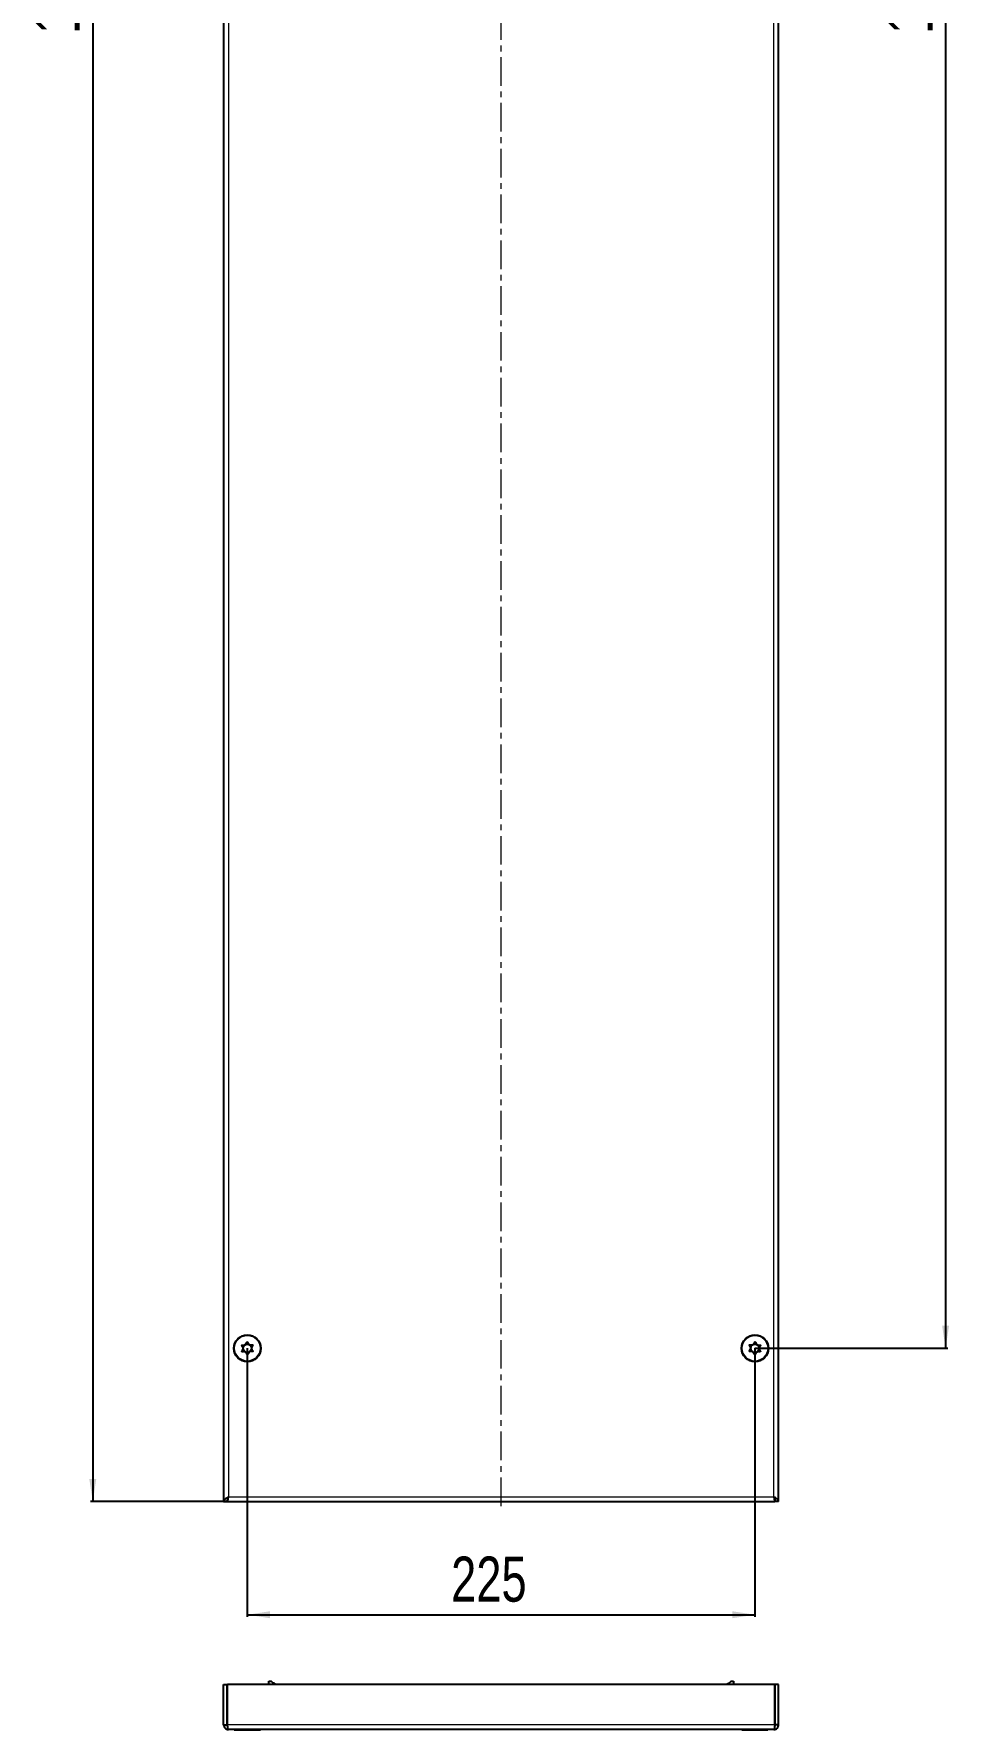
# Model space of a CAD drawing. Header units: millimetres. Extents: x 152 to 1107, y -492 to 1061.
# Drawn here: x 152 to 558, y -492 to 261 of the extents above; entities that cross this region are included whole.
import ezdxf

# ---------------------------------------------------------------- set-up
doc = ezdxf.new("R2010")
doc.units = ezdxf.units.MM
doc.linetypes.add('CENTERX2', pattern=[20.32, 12.7, -2.54, 2.54, -2.54])
doc.layers.add('FORMAT', color=7, linetype='Continuous')
doc.styles.add('SLDTEXTSTYLE0', font='TXT', dxfattribs={"width": 0.75})
doc.dimstyles.new('SLDDIMSTYLE0', dxfattribs={"dimtxt": 20, "dimasz": 10, "dimexe": 0, "dimexo": 0.0625, "dimgap": 5, "dimtad": 2, "dimdec": 1, "dimrnd": 1e-09, "dimzin": 12, "dimdsep": 46, "dimtxsty": 'SLDTEXTSTYLE0', "dimsah": 1, "dimcen": 0.09, "dimadec": 0, "dimazin": 3, "dimtfac": 1, "dimtofl": 0, "dimtmove": 0, "dimatfit": 3, "dimfxl": 0, "dimfrac": 2, "dimtolj": 1, "dimtzin": 12, "dimarcsym": 0})

# ---------------------------------------------------------------- blocks, each defined once
blk = doc.blocks.new('_D_1')
at = {"layer": 'FORMAT'}
for p, q in [((237.7, 970.6), (177, 970.6)), ((178, 970.6), (178, -390.4)), ((237.7, -390.4), (177, -390.4))]:
    blk.add_line(p, q, dxfattribs=at)
for points in [[(178, 970.6), (176.47, 960.6), (179.54, 960.6)], [(178, -390.4), (179.54, -380.4), (176.47, -380.4)]]:
    blk.add_solid(points, dxfattribs=at)
at = {"layer": 'FORMAT', "insert": (152.22, 260.54), "char_height": 20, "attachment_point": 1, "rotation": 90, "style": 'SLDTEXTSTYLE0'}
blk.add_mtext('1361', dxfattribs=at)
blk = doc.blocks.new('_D_2')
at = {"layer": 'FORMAT'}
for p, q in [((471.52, 902.6), (557.01, 902.6)), ((556.01, 902.6), (556.01, -322.4)), ((471.52, -322.4), (557.01, -322.4))]:
    blk.add_line(p, q, dxfattribs=at)
for points in [[(556.01, 902.6), (554.47, 892.6), (557.55, 892.6)], [(556.01, -322.4), (557.55, -312.4), (554.47, -312.4)]]:
    blk.add_solid(points, dxfattribs=at)
at = {"layer": 'FORMAT', "insert": (530.23, 260.54), "char_height": 20, "attachment_point": 1, "rotation": 90, "style": 'SLDTEXTSTYLE0'}
blk.add_mtext('1225', dxfattribs=at)
blk = doc.blocks.new('_D_3')
at = {"layer": 'FORMAT'}
for p, q in [((246.51, -322.41), (246.51, -441.57)), ((471.51, -322.41), (471.51, -441.57)), ((246.51, -440.57), (471.51, -440.57))]:
    blk.add_line(p, q, dxfattribs=at)
for points in [[(246.51, -440.57), (256.51, -442.1), (256.51, -439.03)], [(471.51, -440.57), (461.51, -439.03), (461.51, -442.1)]]:
    blk.add_solid(points, dxfattribs=at)
at = {"layer": 'FORMAT', "insert": (336.84, -414.78), "char_height": 20, "attachment_point": 1, "style": 'SLDTEXTSTYLE0'}
blk.add_mtext('225', dxfattribs=at)

msp = doc.modelspace()

# ---------------------------------------------------------------- linework, layer by layer
at = {"color": 7, "linetype": 'Continuous', "lineweight": 25}
for p, q in [((236.01, 970.6), (236.01, -390.4)), ((482.01, -390.4), (482.01, 970.6)), ((236.01, -390.4), (237.51, -390.4)), ((237.71, -389.29), (237.71, -390.4)), ((237.71, -390.4), (480.31, -390.4)), ((480.31, -390.4), (480.31, -389.28)), ((482.01, -390.4), (480.51, -390.4)), ((236.01, -471.47), (237.51, -471.47)), ((236.01, -489.37), (236.01, -471.47)), ((237.51, -489.37), (237.51, -471.47)), ((237.71, -489.37), (237.71, -471.47)), ((480.31, -471.47), (237.71, -471.47)), ((256.01, -471.47), (256.01, -469.97)), ((256.01, -469.97), (257.01, -469.97)), ((258.01, -470.97), (257.01, -469.97)), ((258.51, -470.97), (258.01, -470.97)), ((258.01, -470.97), (258.01, -471.47)), ((459.51, -470.97), (460.01, -470.97)), ((461.01, -469.97), (460.01, -470.97)), ((460.01, -471.47), (460.01, -470.97)), ((461.01, -469.97), (462.01, -469.97)), ((462.01, -469.97), (462.01, -471.47)), ((480.31, -489.37), (480.31, -471.47)), ((482.01, -471.47), (480.51, -471.47)), ((480.51, -489.37), (480.51, -471.47)), ((482.01, -489.37), (482.01, -471.47)), ((236.01, -489.37), (237.51, -489.37)), ((479.91, -491.47), (238.11, -491.47)), ((240.72, -491.47), (240.72, -491.72)), ((243.72, -491.72), (240.72, -491.72)), ((252.29, -491.72), (243.72, -491.72)), ((252.29, -491.72), (252.29, -491.47)), ((465.72, -491.47), (465.72, -491.72)), ((477.29, -491.72), (465.72, -491.72)), ((477.29, -491.72), (477.29, -491.47)), ((482.01, -489.37), (480.51, -489.37))]:
    msp.add_line(p, q, dxfattribs=at)
at = {"color": 8, "linetype": 'Continuous', "lineweight": 18}
for p, q in [((238.11, 968.5), (238.11, -388.3)), ((479.91, -388.3), (479.91, 968.5)), ((238.11, -388.3), (479.91, -388.3)), ((480.31, -489.37), (237.71, -489.37))]:
    msp.add_line(p, q, dxfattribs=at)
at = {"color": 7, "linetype": 'Continuous', "lineweight": 25}
for centre, radius in [((246.51, -322.4), 6), ((246.51, -322.4), 5.79), ((246.51, -322.4), 1.85), ((471.51, -322.4), 6), ((471.51, -322.4), 5.79), ((471.51, -322.4), 1.85)]:
    msp.add_circle(centre, radius, dxfattribs=at)
for points, knots in [([(248.96, -323.75), (248.96, -323.74), (248.97, -323.71), (248.96, -323.65), (248.91, -323.52), (248.69, -323.2), (248.39, -322.75), (248.36, -322.12), (248.57, -321.65), (248.78, -321.32), (248.89, -321.11), (248.92, -321.01), (248.92, -320.97), (248.9, -320.94), (248.87, -320.92), (248.81, -320.89), (248.54, -320.88), (248.07, -320.93), (247.36, -320.84), (246.91, -320.3), (246.7, -319.87), (246.55, -319.65), (246.49, -319.61), (246.46, -319.6), (246.43, -319.6), (246.4, -319.62), (246.37, -319.65), (246.31, -319.71), (246.2, -319.91), (246.04, -320.25), (245.76, -320.69), (245.2, -320.99), (244.66, -320.98), (244.27, -320.97), (244.12, -321), (244.07, -321.03), (244.05, -321.05), (244.04, -321.09), (244.05, -321.14), (244.11, -321.28), (244.32, -321.6), (244.62, -322.05), (244.66, -322.68), (244.44, -323.15), (244.24, -323.48), (244.12, -323.69), (244.1, -323.79), (244.1, -323.83), (244.12, -323.86), (244.14, -323.88), (244.21, -323.91), (244.47, -323.92), (244.95, -323.87), (245.65, -323.96), (246.11, -324.5), (246.31, -324.93), (246.47, -325.15), (246.52, -325.19), (246.55, -325.2), (246.59, -325.2), (246.62, -325.18), (246.65, -325.15), (246.7, -325.09), (246.81, -324.89), (246.98, -324.55), (247.26, -324.11), (247.81, -323.81), (248.35, -323.82), (248.75, -323.83), (248.89, -323.8), (248.94, -323.77), (248.96, -323.76), (248.96, -323.75)], [0, 0, 0, 0, 0.002009, 0.00442, 0.009365, 0.025528, 0.067705, 0.095786, 0.124646, 0.150342, 0.160519, 0.163394, 0.165697, 0.167245, 0.168874, 0.17077, 0.178606, 0.211994, 0.249994, 0.287995, 0.321383, 0.329219, 0.331115, 0.332744, 0.334292, 0.336217, 0.338535, 0.341318, 0.349662, 0.375358, 0.404217, 0.432298, 0.474475, 0.490639, 0.496669, 0.49844, 0.5, 0.502009, 0.50442, 0.509365, 0.525528, 0.567705, 0.595786, 0.624646, 0.650342, 0.660519, 0.663394, 0.665697, 0.667245, 0.668874, 0.67077, 0.678606, 0.711994, 0.749994, 0.787995, 0.821383, 0.829219, 0.831115, 0.832744, 0.834292, 0.836217, 0.838535, 0.841318, 0.849662, 0.875358, 0.904217, 0.932298, 0.974475, 0.990639, 0.996669, 0.99844, 1, 1, 1, 1]), ([(469.05, -323.75), (469.06, -323.76), (469.08, -323.78), (469.13, -323.8), (469.28, -323.83), (469.66, -323.82), (470.2, -323.81), (470.76, -324.11), (471.04, -324.55), (471.21, -324.9), (471.33, -325.11), (471.39, -325.18), (471.43, -325.2), (471.46, -325.2), (471.49, -325.19), (471.55, -325.15), (471.7, -324.93), (471.91, -324.5), (472.36, -323.96), (473.07, -323.87), (473.54, -323.92), (473.81, -323.91), (473.87, -323.88), (473.9, -323.86), (473.91, -323.83), (473.92, -323.79), (473.91, -323.75), (473.88, -323.67), (473.78, -323.47), (473.57, -323.15), (473.36, -322.68), (473.39, -322.05), (473.69, -321.6), (473.91, -321.27), (473.97, -321.14), (473.97, -321.08), (473.96, -321.05), (473.94, -321.02), (473.88, -321), (473.74, -320.97), (473.35, -320.98), (472.81, -320.99), (472.26, -320.69), (471.98, -320.25), (471.81, -319.9), (471.69, -319.69), (471.63, -319.62), (471.59, -319.6), (471.55, -319.6), (471.52, -319.61), (471.47, -319.65), (471.31, -319.87), (471.11, -320.3), (470.65, -320.84), (469.95, -320.93), (469.47, -320.88), (469.21, -320.89), (469.14, -320.92), (469.12, -320.94), (469.1, -320.97), (469.1, -321.01), (469.11, -321.05), (469.13, -321.13), (469.24, -321.33), (469.44, -321.65), (469.66, -322.12), (469.62, -322.75), (469.32, -323.2), (469.11, -323.53), (469.05, -323.66), (469.04, -323.72), (469.05, -323.74), (469.05, -323.75)], [0, 0, 0, 0, 0.002009, 0.00442, 0.009365, 0.025528, 0.067705, 0.095786, 0.124646, 0.150342, 0.160519, 0.163394, 0.165697, 0.167245, 0.168874, 0.17077, 0.178606, 0.211994, 0.249994, 0.287995, 0.321383, 0.329219, 0.331115, 0.332744, 0.334292, 0.336217, 0.338535, 0.341318, 0.349662, 0.375358, 0.404217, 0.432298, 0.474475, 0.490639, 0.496669, 0.49844, 0.5, 0.502009, 0.50442, 0.509365, 0.525528, 0.567705, 0.595786, 0.624646, 0.650342, 0.660519, 0.663394, 0.665697, 0.667245, 0.668874, 0.67077, 0.678606, 0.711994, 0.749994, 0.787995, 0.821383, 0.829219, 0.831115, 0.832744, 0.834292, 0.836217, 0.838535, 0.841318, 0.849662, 0.875358, 0.904217, 0.932298, 0.974475, 0.990639, 0.996669, 0.99844, 1, 1, 1, 1]), ([(480.51, -390.4), (480.5, -390.22), (480.48, -389.85), (480.29, -389.16), (480.06, -388.64), (479.91, -388.3)], [0, 0, 0, 0, 0.259878, 0.519739, 1, 1, 1, 1]), ([(482.01, -390.4), (481.98, -390.22), (481.91, -389.86), (481.41, -389.33), (480.71, -388.81), (480.17, -388.46), (479.91, -388.3)], [0, 0, 0, 0, 0.254757, 0.509649, 0.764542, 1, 1, 1, 1]), ([(258.01, -470.97), (258.03, -471.06), (258.06, -471.23), (258.31, -471.4), (258.42, -471.47)], [0, 0, 0, 0, 0.57413, 1, 1, 1, 1]), ([(258.51, -470.97), (258.53, -471.07), (258.56, -471.22), (258.71, -471.39), (258.79, -471.45), (258.8, -471.47)], [0, 0, 0, 0, 0.60297, 0.917931, 1, 1, 1, 1]), ([(459.2, -471.47), (459.27, -471.41), (459.4, -471.29), (459.49, -471.13), (459.5, -471.02), (459.51, -470.97)], [0, 0, 0, 0, 0.360365, 0.675069, 1, 1, 1, 1]), ([(459.6, -471.47), (459.68, -471.41), (459.92, -471.26), (460, -471.09), (460.01, -470.98), (460.01, -470.97)], [0, 0, 0, 0, 0.331346, 0.905226, 1, 1, 1, 1]), ([(236.01, -489.37), (236.04, -489.65), (236.11, -490.21), (236.61, -490.91), (237.31, -491.38), (237.85, -491.44), (238.11, -491.47)], [0, 0, 0, 0, 0.254757, 0.509649, 0.764542, 1, 1, 1, 1]), ([(237.51, -489.37), (237.52, -489.44), (237.54, -489.6), (237.64, -489.79), (237.74, -489.82), (237.77, -489.83)], [0, 0, 0, 0, 0.432796, 0.865566, 1, 1, 1, 1]), ([(479.91, -491.47), (480.19, -491.43), (480.75, -491.37), (481.45, -490.86), (481.92, -490.16), (481.98, -489.62), (482.01, -489.37)], [0, 0, 0, 0, 0.254753, 0.509645, 0.764538, 1, 1, 1, 1]), ([(480.25, -489.84), (480.28, -489.82), (480.45, -489.72), (480.48, -489.52), (480.51, -489.37)], [0, 0, 0, 0, 0.207713, 1, 1, 1, 1])]:
    msp.add_open_spline(points, degree=3, knots=knots, dxfattribs=at)
for points in [[(238.11, -388.3), (237.83, -388.47), (237.28, -388.82), (236.59, -389.35), (236.1, -389.87), (236.04, -390.22), (236.01, -390.4)], [(238.11, -388.3), (237.95, -388.65), (237.62, -389.35), (237.55, -390.05), (237.51, -390.4)], [(237.71, -390.4), (237.74, -390.37), (237.81, -390.3), (237.91, -389.82), (238.01, -389.13), (238.07, -388.57), (238.11, -388.3)], [(479.91, -388.3), (479.94, -388.57), (480.01, -389.13), (480.11, -389.82), (480.21, -390.3), (480.27, -390.37), (480.31, -390.4)], [(238.11, -491.47), (238.07, -491.43), (238.01, -491.37), (237.91, -490.89), (237.81, -490.19), (237.74, -489.64), (237.71, -489.37)], [(480.31, -489.37), (480.27, -489.64), (480.21, -490.19), (480.11, -490.89), (480.01, -491.37), (479.94, -491.43), (479.91, -491.47)]]:
    msp.add_open_spline(points, degree=3, dxfattribs=at)
at = {"layer": 'FORMAT', "linetype": 'CENTERX2', "lineweight": 18}
msp.add_line((359.01, -392.4), (359.01, 972.6), dxfattribs=at)

# ---------------------------------------------------------------- dimensions: what is measured, and where the dimension line sits
at = {"layer": 'FORMAT'}
for base, p1, p2, picture, middle in [((178, -390.4), (237.71, 970.6), (237.71, -390.4), '_D_1', (178, 290.1)), ((556.01, -322.4), (471.51, 902.6), (471.51, -322.4), '_D_2', (556.01, 290.1))]:
    dim = msp.add_linear_dim(base=base, p1=p1, p2=p2, angle=90, dimstyle='SLDDIMSTYLE0', dxfattribs=at)
    dim.commit()
    dim.dimension.update_dxf_attribs({"geometry": picture, "text_midpoint": middle, "dimtype": 160})
dim = msp.add_linear_dim(base=(471.51, -440.57), p1=(246.51, -322.4), p2=(471.51, -322.4), dimstyle='SLDDIMSTYLE0', dxfattribs=at)
dim.commit()
dim.dimension.update_dxf_attribs({"geometry": '_D_3', "text_midpoint": (359.01, -440.57), "dimtype": 160})

doc.saveas('drawing.dxf')
